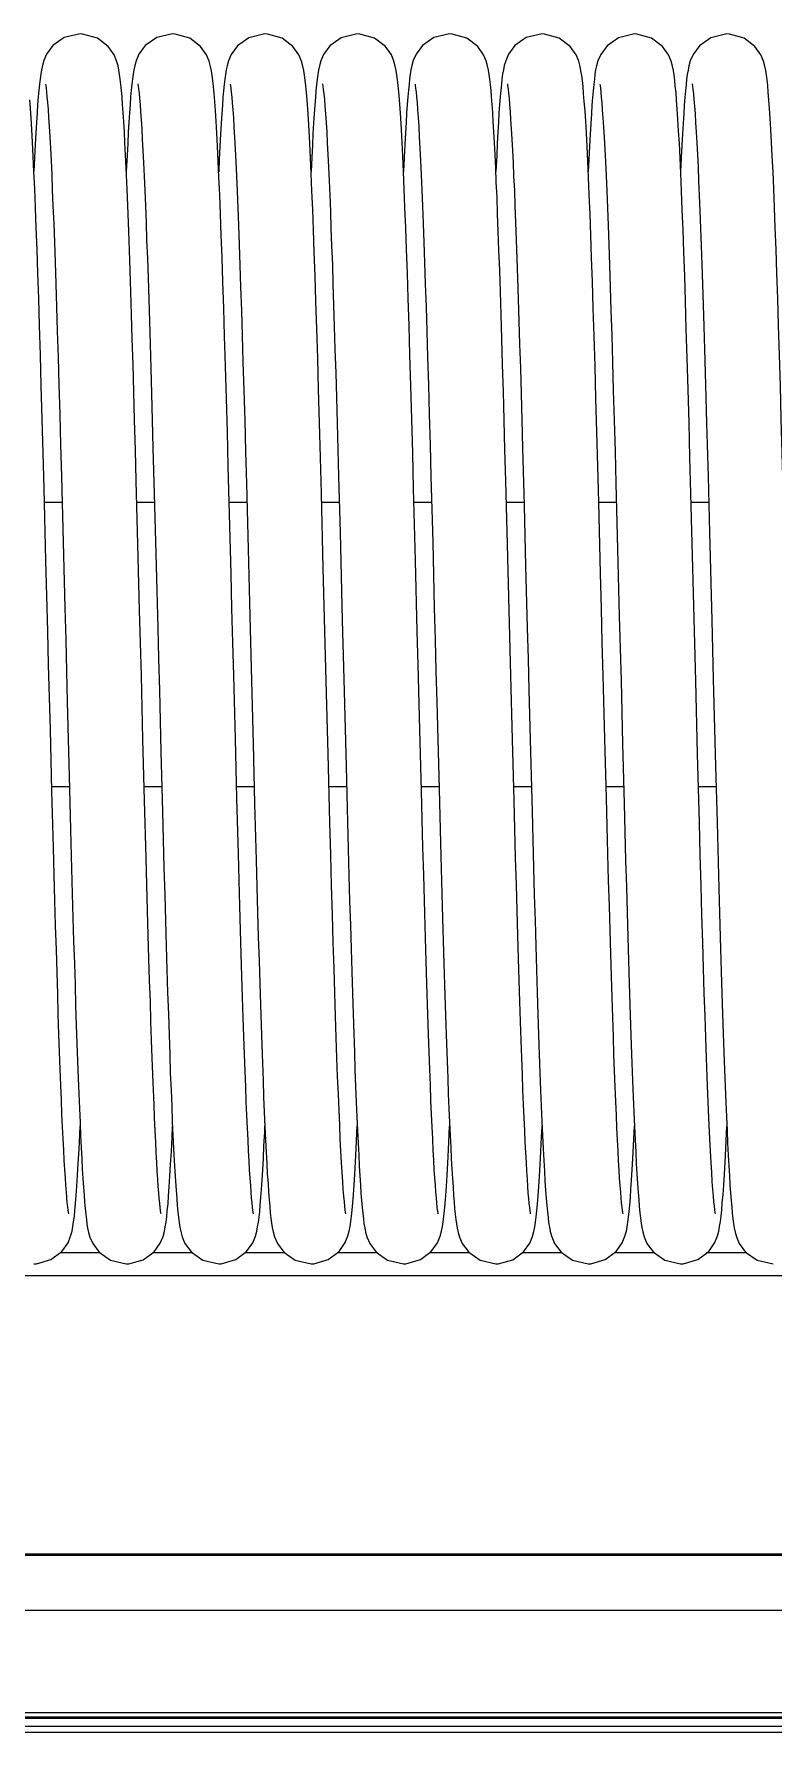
# Model space of a CAD drawing. Header units: millimetres. Extents: x 21899 to 38731, y -5425 to 3612.
# Drawn here: x 31769.5 to 31833.5, y -2806 to -2658.9 of the extents above; entities that cross this region are included whole.
import ezdxf

# ---------------------------------------------------------------- set-up
doc = ezdxf.new("R2010")
doc.units = ezdxf.units.MM

msp = doc.modelspace()

# ---------------------------------------------------------------- linework, layer by layer
at = {"color": 7, "linetype": 'Continuous'}
for p, q in [((31795.75, -2692.61), (31795.88, -2697.24)), ((31827.75, -2692.61), (31827.88, -2697.24)), ((31779.81, -2694.75), (31779.95, -2699.74)), ((31811.81, -2694.75), (31811.95, -2699.74)), ((31770.54, -2704.51), (31770.38, -2698.28)), ((31771.88, -2697.25), (31772.03, -2702.91)), ((31778.51, -2703.14), (31778.36, -2697.61)), ((31787.9, -2697.84), (31788.04, -2703.54)), ((31795.88, -2697.24), (31796.01, -2702.1)), ((31802.54, -2704.51), (31802.38, -2698.28)), ((31803.88, -2697.25), (31804.03, -2702.91)), ((31810.51, -2703.14), (31810.36, -2697.61)), ((31819.9, -2697.84), (31820.04, -2703.54)), ((31827.88, -2697.24), (31828.01, -2702.1)), ((31770.41, -2699.47), (31771.94, -2699.47)), ((31778.41, -2699.47), (31779.94, -2699.47)), ((31779.95, -2699.74), (31780.08, -2704.97)), ((31786.41, -2699.47), (31787.94, -2699.47)), ((31794.41, -2699.47), (31795.94, -2699.47)), ((31802.41, -2699.47), (31803.94, -2699.47)), ((31810.41, -2699.47), (31811.94, -2699.47)), ((31811.95, -2699.74), (31812.08, -2704.97)), ((31818.41, -2699.47), (31819.94, -2699.47)), ((31826.41, -2699.47), (31827.94, -2699.47)), ((31796.01, -2702.1), (31796.2, -2709.67)), ((31828.01, -2702.1), (31828.2, -2709.67)), ((31778.65, -2708.82), (31778.51, -2703.14)), ((31788.04, -2703.54), (31788.19, -2709.3)), ((31810.65, -2708.82), (31810.51, -2703.14)), ((31820.04, -2703.54), (31820.19, -2709.3)), ((31771.06, -2724.45), (31770.92, -2719.18)), ((31779.08, -2725.31), (31778.94, -2720.01)), ((31787.07, -2725.09), (31786.94, -2719.95)), ((31788.48, -2720.38), (31788.61, -2725.57)), ((31803.06, -2724.45), (31802.92, -2719.18)), ((31811.08, -2725.31), (31810.94, -2720.01)), ((31819.07, -2725.09), (31818.94, -2719.95)), ((31820.48, -2720.38), (31820.61, -2725.57)), ((31780.49, -2721.08), (31780.63, -2726.24)), ((31795.13, -2727.21), (31794.97, -2721.26)), ((31812.49, -2721.08), (31812.63, -2726.24)), ((31827.13, -2727.21), (31826.97, -2721.26)), ((31796.53, -2722.33), (31796.65, -2727.18)), ((31828.53, -2722.33), (31828.65, -2727.18)), ((31771.05, -2724.08), (31772.57, -2724.08)), ((31771.19, -2729.38), (31771.06, -2724.45)), ((31772.58, -2724.3), (31772.7, -2728.98)), ((31779.05, -2724.08), (31780.57, -2724.08)), ((31787.05, -2724.08), (31788.57, -2724.08)), ((31795.05, -2724.08), (31796.57, -2724.08)), ((31803.05, -2724.08), (31804.57, -2724.08)), ((31803.19, -2729.38), (31803.06, -2724.45)), ((31804.58, -2724.3), (31804.7, -2728.98)), ((31811.05, -2724.08), (31812.57, -2724.08)), ((31819.05, -2724.08), (31820.57, -2724.08)), ((31827.05, -2724.08), (31828.57, -2724.08)), ((31779.21, -2730.27), (31779.08, -2725.31)), ((31780.63, -2726.24), (31780.76, -2731.14)), ((31787.2, -2729.92), (31787.07, -2725.09)), ((31788.61, -2725.57), (31788.74, -2730.45)), ((31811.21, -2730.27), (31811.08, -2725.31)), ((31812.63, -2726.24), (31812.76, -2731.14)), ((31819.2, -2729.92), (31819.07, -2725.09)), ((31820.61, -2725.57), (31820.74, -2730.45)), ((31796.65, -2727.18), (31796.78, -2731.78)), ((31828.65, -2727.18), (31828.78, -2731.78)), ((31772.7, -2728.98), (31772.82, -2733.37)), ((31804.7, -2728.98), (31804.82, -2733.37)), ((31775.23, -2764.47), (31771.76, -2764.47)), ((31783.23, -2764.47), (31779.76, -2764.47)), ((31791.23, -2764.47), (31787.76, -2764.47)), ((31799.23, -2764.47), (31795.75, -2764.47)), ((31807.23, -2764.47), (31803.76, -2764.47)), ((31815.23, -2764.47), (31811.76, -2764.47)), ((31823.23, -2764.47), (31819.76, -2764.47)), ((31831.23, -2764.47), (31827.75, -2764.47)), ((32609.4, -2766.47), (31393.4, -2766.47)), ((34140.86, -2790.56), (31376.6, -2790.56)), ((34087.08, -2790.56), (31418.08, -2790.56)), ((34100.4, -2795.44), (31383.4, -2795.44)), ((31376.6, -2804.27), (34140.86, -2804.27)), ((31418.08, -2804.27), (34087.08, -2804.27)), ((31300.4, -2804.64), (34182.4, -2804.64)), ((31376.6, -2805.97), (34140.86, -2805.97)), ((31418.08, -2805.97), (34087.08, -2805.97))]:
    msp.add_line(p, q, dxfattribs=at)
at = {"color": 9, "linetype": 'Continuous'}
for p, q in [((34140.86, -2790.69), (31376.6, -2790.69)), ((34087.08, -2790.69), (31418.08, -2790.69)), ((31376.6, -2804.77), (34140.86, -2804.77)), ((31376.6, -2805.47), (34140.86, -2805.47)), ((31418.08, -2804.77), (34087.08, -2804.77)), ((31418.08, -2805.47), (34087.08, -2805.47))]:
    msp.add_line(p, q, dxfattribs=at)
at = {"color": 7, "linetype": 'Continuous'}
for points in [[(31773.5, -2658.91), (31772.13, -2659.23), (31771.15, -2659.91), (31770.59, -2660.66), (31770.35, -2661.22), (31770.23, -2661.64), (31770.15, -2662.01), (31770.09, -2662.39), (31770.03, -2662.8), (31769.98, -2663.26), (31769.93, -2663.78), (31769.88, -2664.36), (31769.82, -2665.01)], [(31777.18, -2665.01), (31777.13, -2664.37), (31777.08, -2663.8), (31777.03, -2663.29), (31776.98, -2662.84), (31776.92, -2662.43), (31776.86, -2662.05), (31776.78, -2661.66), (31776.66, -2661.24), (31776.44, -2660.71), (31775.93, -2659.99), (31774.99, -2659.28), (31773.71, -2658.92), (31773.5, -2658.91)], [(31781.5, -2658.91), (31780.13, -2659.23), (31779.14, -2659.92), (31778.59, -2660.67), (31778.35, -2661.23), (31778.23, -2661.65), (31778.15, -2662.02), (31778.08, -2662.4), (31778.03, -2662.81), (31777.98, -2663.27), (31777.92, -2663.79), (31777.87, -2664.37), (31777.82, -2665.02)], [(31786.41, -2699.46), (31786.33, -2696.38), (31786.25, -2693.38), (31786.17, -2690.47), (31786.09, -2687.69), (31786.01, -2685.08), (31785.94, -2682.65), (31785.86, -2680.38), (31785.79, -2678.28), (31785.72, -2676.33), (31785.66, -2674.52), (31785.59, -2672.85), (31785.52, -2671.32), (31785.46, -2669.92), (31785.4, -2668.64), (31785.34, -2667.5), (31785.28, -2666.47), (31785.22, -2665.56), (31785.16, -2664.76), (31785.1, -2664.07), (31785.05, -2663.47), (31784.99, -2662.95), (31784.94, -2662.51), (31784.87, -2662.11), (31784.8, -2661.72), (31784.68, -2661.28), (31784.45, -2660.73), (31783.93, -2660), (31782.99, -2659.29), (31781.72, -2658.92), (31781.5, -2658.91)], [(31789.5, -2658.91), (31788.11, -2659.24), (31787.13, -2659.93), (31786.58, -2660.68), (31786.34, -2661.24), (31786.22, -2661.66), (31786.14, -2662.03), (31786.08, -2662.42), (31786.03, -2662.83), (31785.97, -2663.3), (31785.92, -2663.83), (31785.87, -2664.42), (31785.82, -2665.09)], [(31793.15, -2664.66), (31793.1, -2663.99), (31793.04, -2663.41), (31792.99, -2662.91), (31792.93, -2662.48), (31792.87, -2662.09), (31792.79, -2661.7), (31792.67, -2661.27), (31792.45, -2660.72), (31791.93, -2659.99), (31790.99, -2659.29), (31789.72, -2658.92), (31789.5, -2658.91)], [(31797.5, -2658.91), (31796.11, -2659.24), (31795.13, -2659.94), (31794.58, -2660.69), (31794.34, -2661.25), (31794.22, -2661.67), (31794.14, -2662.04), (31794.08, -2662.42), (31794.02, -2662.84), (31793.97, -2663.31), (31793.92, -2663.84), (31793.87, -2664.43), (31793.82, -2665.09)], [(31801.15, -2664.61), (31801.09, -2663.96), (31801.04, -2663.39), (31800.99, -2662.9), (31800.93, -2662.47), (31800.87, -2662.08), (31800.79, -2661.69), (31800.67, -2661.27), (31800.45, -2660.73), (31799.94, -2660.01), (31799, -2659.29), (31797.72, -2658.92), (31797.5, -2658.91)], [(31805.5, -2658.91), (31804.13, -2659.23), (31803.15, -2659.91), (31802.59, -2660.66), (31802.35, -2661.22), (31802.23, -2661.64), (31802.15, -2662.01), (31802.09, -2662.39), (31802.03, -2662.8), (31801.98, -2663.26), (31801.93, -2663.78), (31801.88, -2664.36), (31801.82, -2665.01)], [(31809.18, -2665.01), (31809.13, -2664.37), (31809.08, -2663.8), (31809.03, -2663.29), (31808.98, -2662.84), (31808.92, -2662.43), (31808.86, -2662.05), (31808.78, -2661.66), (31808.66, -2661.24), (31808.44, -2660.71), (31807.93, -2659.99), (31806.99, -2659.28), (31805.71, -2658.92), (31805.5, -2658.91)], [(31813.5, -2658.91), (31812.13, -2659.23), (31811.14, -2659.92), (31810.59, -2660.67), (31810.35, -2661.23), (31810.23, -2661.65), (31810.15, -2662.02), (31810.08, -2662.4), (31810.03, -2662.81), (31809.98, -2663.27), (31809.92, -2663.79), (31809.87, -2664.37), (31809.82, -2665.02)], [(31818.41, -2699.46), (31818.33, -2696.38), (31818.25, -2693.38), (31818.17, -2690.47), (31818.09, -2687.69), (31818.01, -2685.08), (31817.94, -2682.65), (31817.86, -2680.38), (31817.79, -2678.28), (31817.72, -2676.33), (31817.66, -2674.52), (31817.59, -2672.85), (31817.52, -2671.32), (31817.46, -2669.92), (31817.4, -2668.64), (31817.34, -2667.5), (31817.28, -2666.47), (31817.22, -2665.56), (31817.16, -2664.76), (31817.1, -2664.07), (31817.05, -2663.47), (31816.99, -2662.95), (31816.94, -2662.51), (31816.87, -2662.11), (31816.8, -2661.72), (31816.68, -2661.28), (31816.45, -2660.73), (31815.93, -2660), (31814.99, -2659.29), (31813.72, -2658.92), (31813.5, -2658.91)], [(31821.5, -2658.91), (31820.11, -2659.24), (31819.13, -2659.93), (31818.58, -2660.68), (31818.34, -2661.24), (31818.22, -2661.66), (31818.14, -2662.03), (31818.08, -2662.42), (31818.03, -2662.83), (31817.97, -2663.3), (31817.92, -2663.83), (31817.87, -2664.42), (31817.82, -2665.09)], [(31825.15, -2664.66), (31825.1, -2663.99), (31825.04, -2663.41), (31824.99, -2662.91), (31824.93, -2662.48), (31824.87, -2662.09), (31824.79, -2661.7), (31824.67, -2661.27), (31824.45, -2660.72), (31823.93, -2659.99), (31822.99, -2659.29), (31821.72, -2658.92), (31821.5, -2658.91)], [(31829.5, -2658.91), (31828.11, -2659.24), (31827.13, -2659.94), (31826.58, -2660.69), (31826.34, -2661.25), (31826.22, -2661.67), (31826.14, -2662.04), (31826.08, -2662.42), (31826.02, -2662.84), (31825.97, -2663.31), (31825.92, -2663.84), (31825.87, -2664.43), (31825.82, -2665.09)], [(31833.15, -2664.61), (31833.09, -2663.96), (31833.04, -2663.39), (31832.99, -2662.9), (31832.93, -2662.47), (31832.87, -2662.08), (31832.79, -2661.69), (31832.67, -2661.27), (31832.45, -2660.73), (31831.94, -2660.01), (31831, -2659.29), (31829.72, -2658.92), (31829.5, -2658.91)], [(31770.38, -2698.28), (31770.3, -2695.22), (31770.22, -2692.25), (31770.14, -2689.4), (31770.06, -2686.7), (31769.98, -2684.17), (31769.91, -2681.82), (31769.84, -2679.62), (31769.77, -2677.58), (31769.7, -2675.69), (31769.63, -2673.94), (31769.57, -2672.33), (31769.5, -2670.85), (31769.44, -2669.5), (31769.38, -2668.29), (31769.32, -2667.19), (31769.26, -2666.22), (31769.2, -2665.36), (31769.15, -2664.61)], [(31770.5, -2663.25), (31770.5, -2663.26), (31770.52, -2663.39), (31770.55, -2663.62), (31770.59, -2663.94), (31770.63, -2664.36), (31770.68, -2664.86), (31770.72, -2665.46), (31770.77, -2666.14), (31770.82, -2666.93), (31770.87, -2667.82), (31770.93, -2668.81), (31770.98, -2669.9), (31771.04, -2671.1), (31771.09, -2672.41), (31771.15, -2673.82), (31771.21, -2675.33), (31771.27, -2676.96), (31771.33, -2678.69), (31771.39, -2680.55), (31771.46, -2682.53), (31771.52, -2684.64), (31771.59, -2686.9), (31771.66, -2689.3), (31771.73, -2691.84), (31771.81, -2694.5), (31771.88, -2697.25)], [(31778.5, -2663.24), (31778.5, -2663.27), (31778.52, -2663.42), (31778.56, -2663.68), (31778.6, -2664.03), (31778.64, -2664.48), (31778.69, -2665.01), (31778.73, -2665.63), (31778.78, -2666.34), (31778.83, -2667.14), (31778.88, -2668.02), (31778.94, -2669), (31778.99, -2670.07), (31779.04, -2671.22), (31779.1, -2672.47), (31779.15, -2673.81), (31779.21, -2675.24), (31779.26, -2676.76), (31779.32, -2678.37), (31779.38, -2680.07), (31779.44, -2681.88), (31779.5, -2683.78), (31779.56, -2685.77), (31779.62, -2687.87), (31779.68, -2690.07), (31779.75, -2692.37), (31779.81, -2694.75)], [(31786.5, -2663.25), (31786.5, -2663.26), (31786.52, -2663.39), (31786.55, -2663.63), (31786.59, -2663.96), (31786.63, -2664.38), (31786.68, -2664.88), (31786.72, -2665.49), (31786.77, -2666.18), (31786.82, -2666.98), (31786.88, -2667.88), (31786.93, -2668.88), (31786.98, -2669.99), (31787.04, -2671.2), (31787.1, -2672.53), (31787.16, -2673.96), (31787.22, -2675.51), (31787.28, -2677.16), (31787.34, -2678.94), (31787.4, -2680.84), (31787.47, -2682.87), (31787.53, -2685.04), (31787.6, -2687.35), (31787.67, -2689.8), (31787.75, -2692.38), (31787.82, -2695.07), (31787.9, -2697.84)], [(31794.5, -2663.24), (31794.5, -2663.27), (31794.53, -2663.43), (31794.56, -2663.71), (31794.61, -2664.1), (31794.65, -2664.58), (31794.7, -2665.16), (31794.75, -2665.82), (31794.8, -2666.58), (31794.85, -2667.42), (31794.9, -2668.34), (31794.95, -2669.35), (31795.01, -2670.45), (31795.06, -2671.64), (31795.11, -2672.91), (31795.17, -2674.27), (31795.22, -2675.72), (31795.28, -2677.25), (31795.34, -2678.87), (31795.39, -2680.58), (31795.45, -2682.38), (31795.51, -2684.26), (31795.57, -2686.22), (31795.63, -2688.27), (31795.69, -2690.4), (31795.75, -2692.61)], [(31802.38, -2698.28), (31802.3, -2695.22), (31802.22, -2692.25), (31802.14, -2689.4), (31802.06, -2686.7), (31801.98, -2684.17), (31801.91, -2681.82), (31801.84, -2679.62), (31801.77, -2677.58), (31801.7, -2675.69), (31801.63, -2673.94), (31801.57, -2672.33), (31801.5, -2670.85), (31801.44, -2669.5), (31801.38, -2668.29), (31801.32, -2667.19), (31801.26, -2666.22), (31801.2, -2665.36), (31801.15, -2664.61)], [(31802.5, -2663.25), (31802.5, -2663.26), (31802.52, -2663.39), (31802.55, -2663.62), (31802.59, -2663.94), (31802.63, -2664.36), (31802.68, -2664.86), (31802.72, -2665.46), (31802.77, -2666.14), (31802.82, -2666.93), (31802.87, -2667.82), (31802.93, -2668.81), (31802.98, -2669.9), (31803.04, -2671.1), (31803.09, -2672.41), (31803.15, -2673.82), (31803.21, -2675.33), (31803.27, -2676.96), (31803.33, -2678.69), (31803.39, -2680.55), (31803.46, -2682.53), (31803.52, -2684.64), (31803.59, -2686.9), (31803.66, -2689.3), (31803.73, -2691.84), (31803.81, -2694.5), (31803.88, -2697.25)], [(31810.5, -2663.24), (31810.5, -2663.27), (31810.52, -2663.42), (31810.56, -2663.68), (31810.6, -2664.03), (31810.64, -2664.48), (31810.69, -2665.01), (31810.73, -2665.63), (31810.78, -2666.34), (31810.83, -2667.14), (31810.88, -2668.02), (31810.94, -2669), (31810.99, -2670.07), (31811.04, -2671.22), (31811.1, -2672.47), (31811.15, -2673.81), (31811.21, -2675.24), (31811.26, -2676.76), (31811.32, -2678.37), (31811.38, -2680.07), (31811.44, -2681.88), (31811.5, -2683.78), (31811.56, -2685.77), (31811.62, -2687.87), (31811.68, -2690.07), (31811.75, -2692.37), (31811.81, -2694.75)], [(31818.5, -2663.25), (31818.5, -2663.26), (31818.52, -2663.39), (31818.55, -2663.63), (31818.59, -2663.96), (31818.63, -2664.38), (31818.68, -2664.88), (31818.72, -2665.49), (31818.77, -2666.18), (31818.82, -2666.98), (31818.88, -2667.88), (31818.93, -2668.88), (31818.98, -2669.99), (31819.04, -2671.2), (31819.1, -2672.53), (31819.16, -2673.96), (31819.22, -2675.51), (31819.28, -2677.16), (31819.34, -2678.94), (31819.4, -2680.84), (31819.47, -2682.87), (31819.53, -2685.04), (31819.6, -2687.35), (31819.67, -2689.8), (31819.75, -2692.38), (31819.82, -2695.07), (31819.9, -2697.84)], [(31826.5, -2663.24), (31826.5, -2663.27), (31826.53, -2663.43), (31826.56, -2663.71), (31826.61, -2664.1), (31826.65, -2664.58), (31826.7, -2665.16), (31826.75, -2665.82), (31826.8, -2666.58), (31826.85, -2667.42), (31826.9, -2668.34), (31826.95, -2669.35), (31827.01, -2670.45), (31827.06, -2671.64), (31827.11, -2672.91), (31827.17, -2674.27), (31827.22, -2675.72), (31827.28, -2677.25), (31827.34, -2678.87), (31827.39, -2680.58), (31827.45, -2682.38), (31827.51, -2684.26), (31827.57, -2686.22), (31827.63, -2688.27), (31827.69, -2690.4), (31827.75, -2692.61)], [(31834.38, -2698.28), (31834.3, -2695.22), (31834.22, -2692.25), (31834.14, -2689.4), (31834.06, -2686.7), (31833.98, -2684.17), (31833.91, -2681.82), (31833.84, -2679.62), (31833.77, -2677.58), (31833.7, -2675.69), (31833.63, -2673.94), (31833.57, -2672.33), (31833.5, -2670.85), (31833.44, -2669.5), (31833.38, -2668.29), (31833.32, -2667.19), (31833.26, -2666.22), (31833.2, -2665.36), (31833.15, -2664.61)], [(31769.82, -2665.01), (31769.77, -2665.75), (31769.72, -2666.57), (31769.67, -2667.49), (31769.61, -2668.5), (31769.56, -2669.63), (31769.5, -2670.83)], [(31778.36, -2697.61), (31778.29, -2694.94), (31778.22, -2692.37), (31778.15, -2689.9), (31778.08, -2687.55), (31778.02, -2685.32), (31777.95, -2683.22), (31777.89, -2681.25), (31777.83, -2679.39), (31777.77, -2677.65), (31777.71, -2676.02), (31777.65, -2674.49), (31777.6, -2673.06), (31777.54, -2671.74), (31777.49, -2670.51), (31777.43, -2669.38), (31777.38, -2668.34), (31777.33, -2667.38), (31777.28, -2666.51), (31777.23, -2665.72), (31777.18, -2665.01)], [(31777.82, -2665.02), (31777.77, -2665.74), (31777.72, -2666.54), (31777.67, -2667.42), (31777.62, -2668.39), (31777.57, -2669.44), (31777.5, -2670.83)], [(31785.82, -2665.09), (31785.77, -2665.84), (31785.72, -2666.68), (31785.66, -2667.61), (31785.61, -2668.64), (31785.55, -2669.77), (31785.5, -2670.84)], [(31794.39, -2698.72), (31794.31, -2695.6), (31794.23, -2692.59), (31794.15, -2689.71), (31794.07, -2686.99), (31793.99, -2684.44), (31793.92, -2682.07), (31793.85, -2679.85), (31793.78, -2677.8), (31793.71, -2675.89), (31793.64, -2674.13), (31793.57, -2672.5), (31793.51, -2671), (31793.45, -2669.64), (31793.39, -2668.4), (31793.33, -2667.29), (31793.27, -2666.3), (31793.21, -2665.43), (31793.15, -2664.66)], [(31793.82, -2665.09), (31793.77, -2665.83), (31793.72, -2666.65), (31793.66, -2667.55), (31793.61, -2668.54), (31793.56, -2669.61), (31793.5, -2670.83)], [(31801.82, -2665.01), (31801.77, -2665.75), (31801.72, -2666.57), (31801.67, -2667.49), (31801.61, -2668.5), (31801.56, -2669.63), (31801.5, -2670.83)], [(31810.36, -2697.61), (31810.29, -2694.94), (31810.22, -2692.37), (31810.15, -2689.9), (31810.08, -2687.55), (31810.02, -2685.32), (31809.95, -2683.22), (31809.89, -2681.25), (31809.83, -2679.39), (31809.77, -2677.65), (31809.71, -2676.02), (31809.65, -2674.49), (31809.6, -2673.06), (31809.54, -2671.74), (31809.49, -2670.51), (31809.43, -2669.38), (31809.38, -2668.34), (31809.33, -2667.38), (31809.28, -2666.51), (31809.23, -2665.72), (31809.18, -2665.01)], [(31809.82, -2665.02), (31809.77, -2665.74), (31809.72, -2666.54), (31809.67, -2667.42), (31809.62, -2668.39), (31809.57, -2669.44), (31809.5, -2670.83)], [(31817.82, -2665.09), (31817.77, -2665.84), (31817.72, -2666.68), (31817.66, -2667.61), (31817.61, -2668.64), (31817.55, -2669.77), (31817.5, -2670.84)], [(31826.39, -2698.72), (31826.31, -2695.6), (31826.23, -2692.59), (31826.15, -2689.71), (31826.07, -2686.99), (31825.99, -2684.44), (31825.92, -2682.07), (31825.85, -2679.85), (31825.78, -2677.8), (31825.71, -2675.89), (31825.64, -2674.13), (31825.57, -2672.5), (31825.51, -2671), (31825.45, -2669.64), (31825.39, -2668.4), (31825.33, -2667.29), (31825.27, -2666.3), (31825.21, -2665.43), (31825.15, -2664.66)], [(31825.82, -2665.09), (31825.77, -2665.83), (31825.72, -2666.65), (31825.66, -2667.55), (31825.61, -2668.54), (31825.56, -2669.61), (31825.5, -2670.83)], [(31786.94, -2719.95), (31786.8, -2714.47), (31786.72, -2711.6), (31786.65, -2708.66), (31786.57, -2705.63), (31786.41, -2699.46)], [(31794.64, -2708.45), (31794.56, -2705.18), (31794.39, -2698.72)], [(31818.94, -2719.95), (31818.8, -2714.47), (31818.72, -2711.6), (31818.65, -2708.66), (31818.57, -2705.63), (31818.41, -2699.46)], [(31826.64, -2708.45), (31826.56, -2705.18), (31826.39, -2698.72)], [(31772.03, -2702.91), (31772.17, -2708.6), (31772.25, -2711.38), (31772.31, -2714.1), (31772.38, -2716.75), (31772.58, -2724.3)], [(31804.03, -2702.91), (31804.17, -2708.6), (31804.25, -2711.38), (31804.31, -2714.1), (31804.38, -2716.75), (31804.58, -2724.3)], [(31770.92, -2719.18), (31770.77, -2713.56), (31770.7, -2710.62), (31770.54, -2704.51)], [(31780.08, -2704.97), (31780.22, -2710.34), (31780.29, -2713.04), (31780.36, -2715.74), (31780.49, -2721.08)], [(31802.92, -2719.18), (31802.77, -2713.56), (31802.7, -2710.62), (31802.54, -2704.51)], [(31812.08, -2704.97), (31812.22, -2710.34), (31812.29, -2713.04), (31812.36, -2715.74), (31812.49, -2721.08)], [(31794.97, -2721.26), (31794.81, -2714.96), (31794.64, -2708.45)], [(31826.97, -2721.26), (31826.81, -2714.96), (31826.64, -2708.45)], [(31778.94, -2720.01), (31778.8, -2714.48), (31778.65, -2708.82)], [(31788.19, -2709.3), (31788.34, -2714.94), (31788.48, -2720.38)], [(31796.2, -2709.67), (31796.33, -2714.78), (31796.53, -2722.33)], [(31810.94, -2720.01), (31810.8, -2714.48), (31810.65, -2708.82)], [(31820.19, -2709.3), (31820.34, -2714.94), (31820.48, -2720.38)], [(31828.2, -2709.67), (31828.33, -2714.78), (31828.53, -2722.33)], [(31796.51, -2761.09), (31796.49, -2760.97), (31796.46, -2760.75), (31796.42, -2760.44), (31796.38, -2760.04), (31796.34, -2759.55), (31796.29, -2758.97), (31796.24, -2758.29), (31796.19, -2757.51), (31796.14, -2756.64), (31796.09, -2755.66), (31796.03, -2754.59), (31795.98, -2753.4), (31795.92, -2752.11), (31795.86, -2750.72), (31795.8, -2749.21), (31795.74, -2747.58), (31795.68, -2745.83), (31795.62, -2743.97), (31795.55, -2741.97), (31795.49, -2739.85), (31795.42, -2737.59), (31795.35, -2735.2), (31795.28, -2732.67), (31795.2, -2730), (31795.13, -2727.21)], [(31828.51, -2761.09), (31828.49, -2760.97), (31828.46, -2760.75), (31828.42, -2760.44), (31828.38, -2760.04), (31828.34, -2759.55), (31828.29, -2758.97), (31828.24, -2758.29), (31828.19, -2757.51), (31828.14, -2756.64), (31828.09, -2755.66), (31828.03, -2754.59), (31827.98, -2753.4), (31827.92, -2752.11), (31827.86, -2750.72), (31827.8, -2749.21), (31827.74, -2747.58), (31827.68, -2745.83), (31827.62, -2743.97), (31827.55, -2741.97), (31827.49, -2739.85), (31827.42, -2737.59), (31827.35, -2735.2), (31827.28, -2732.67), (31827.2, -2730), (31827.13, -2727.21)], [(31772.51, -2761.09), (31772.49, -2760.97), (31772.46, -2760.77), (31772.43, -2760.49), (31772.39, -2760.13), (31772.35, -2759.7), (31772.31, -2759.19), (31772.26, -2758.62), (31772.22, -2757.97), (31772.17, -2757.24), (31772.13, -2756.44), (31772.08, -2755.57), (31772.03, -2754.61), (31771.98, -2753.57), (31771.93, -2752.45), (31771.88, -2751.25), (31771.83, -2749.96), (31771.78, -2748.57), (31771.72, -2747.09), (31771.67, -2745.52), (31771.61, -2743.84), (31771.56, -2742.07), (31771.5, -2740.19), (31771.44, -2738.21), (31771.38, -2736.14), (31771.31, -2733.97), (31771.25, -2731.72), (31771.19, -2729.38)], [(31780.51, -2761.09), (31780.49, -2760.99), (31780.46, -2760.8), (31780.43, -2760.53), (31780.39, -2760.18), (31780.35, -2759.77), (31780.31, -2759.28), (31780.27, -2758.73), (31780.23, -2758.1), (31780.18, -2757.41), (31780.14, -2756.64), (31780.09, -2755.79), (31780.05, -2754.87), (31780, -2753.87), (31779.95, -2752.78), (31779.9, -2751.62), (31779.85, -2750.36), (31779.8, -2749.02), (31779.74, -2747.58), (31779.69, -2746.05), (31779.63, -2744.43), (31779.58, -2742.71), (31779.52, -2740.89), (31779.46, -2738.97), (31779.4, -2736.95), (31779.34, -2734.83), (31779.28, -2732.6), (31779.21, -2730.27)], [(31788.51, -2761.09), (31788.49, -2760.98), (31788.46, -2760.78), (31788.43, -2760.5), (31788.39, -2760.14), (31788.35, -2759.72), (31788.31, -2759.22), (31788.27, -2758.64), (31788.22, -2758), (31788.18, -2757.29), (31788.13, -2756.5), (31788.08, -2755.63), (31788.04, -2754.69), (31787.99, -2753.66), (31787.94, -2752.56), (31787.89, -2751.37), (31787.84, -2750.1), (31787.78, -2748.74), (31787.73, -2747.28), (31787.68, -2745.74), (31787.62, -2744.1), (31787.57, -2742.36), (31787.51, -2740.52), (31787.45, -2738.58), (31787.39, -2736.55), (31787.33, -2734.43), (31787.26, -2732.22), (31787.2, -2729.92)], [(31788.74, -2730.45), (31788.81, -2732.76), (31788.87, -2734.99), (31788.93, -2737.12), (31788.99, -2739.17), (31789.05, -2741.12), (31789.11, -2742.99), (31789.17, -2744.76), (31789.23, -2746.45), (31789.28, -2748.04), (31789.34, -2749.54), (31789.39, -2750.96), (31789.45, -2752.29), (31789.5, -2753.53), (31789.56, -2754.68), (31789.61, -2755.75), (31789.66, -2756.73), (31789.71, -2757.63), (31789.77, -2758.45), (31789.82, -2759.2)], [(31804.51, -2761.09), (31804.49, -2760.97), (31804.46, -2760.77), (31804.43, -2760.49), (31804.39, -2760.13), (31804.35, -2759.7), (31804.31, -2759.19), (31804.26, -2758.62), (31804.22, -2757.97), (31804.17, -2757.24), (31804.13, -2756.44), (31804.08, -2755.57), (31804.03, -2754.61), (31803.98, -2753.57), (31803.93, -2752.45), (31803.88, -2751.25), (31803.83, -2749.96), (31803.78, -2748.57), (31803.72, -2747.09), (31803.67, -2745.52), (31803.61, -2743.84), (31803.56, -2742.07), (31803.5, -2740.19), (31803.44, -2738.21), (31803.38, -2736.14), (31803.31, -2733.97), (31803.25, -2731.72), (31803.19, -2729.38)], [(31812.51, -2761.09), (31812.49, -2760.99), (31812.46, -2760.8), (31812.43, -2760.53), (31812.39, -2760.18), (31812.35, -2759.77), (31812.31, -2759.28), (31812.27, -2758.73), (31812.23, -2758.1), (31812.18, -2757.41), (31812.14, -2756.64), (31812.09, -2755.79), (31812.05, -2754.87), (31812, -2753.87), (31811.95, -2752.78), (31811.9, -2751.62), (31811.85, -2750.36), (31811.8, -2749.02), (31811.74, -2747.58), (31811.69, -2746.05), (31811.63, -2744.43), (31811.58, -2742.71), (31811.52, -2740.89), (31811.46, -2738.97), (31811.4, -2736.95), (31811.34, -2734.83), (31811.28, -2732.6), (31811.21, -2730.27)], [(31820.51, -2761.09), (31820.49, -2760.98), (31820.46, -2760.78), (31820.43, -2760.5), (31820.39, -2760.14), (31820.35, -2759.72), (31820.31, -2759.22), (31820.27, -2758.64), (31820.22, -2758), (31820.18, -2757.29), (31820.13, -2756.5), (31820.08, -2755.63), (31820.04, -2754.69), (31819.99, -2753.66), (31819.94, -2752.56), (31819.89, -2751.37), (31819.84, -2750.1), (31819.78, -2748.74), (31819.73, -2747.28), (31819.68, -2745.74), (31819.62, -2744.1), (31819.57, -2742.36), (31819.51, -2740.52), (31819.45, -2738.58), (31819.39, -2736.55), (31819.33, -2734.43), (31819.26, -2732.22), (31819.2, -2729.92)], [(31820.74, -2730.45), (31820.81, -2732.76), (31820.87, -2734.99), (31820.93, -2737.12), (31820.99, -2739.17), (31821.05, -2741.12), (31821.11, -2742.99), (31821.17, -2744.76), (31821.23, -2746.45), (31821.28, -2748.04), (31821.34, -2749.54), (31821.39, -2750.96), (31821.45, -2752.29), (31821.5, -2753.53), (31821.56, -2754.68), (31821.61, -2755.75), (31821.66, -2756.73), (31821.71, -2757.63), (31821.77, -2758.45), (31821.82, -2759.2)], [(31780.76, -2731.14), (31780.83, -2733.47), (31780.89, -2735.72), (31780.95, -2737.88), (31781.02, -2739.95), (31781.08, -2741.92), (31781.14, -2743.8), (31781.2, -2745.59), (31781.26, -2747.28), (31781.31, -2748.88), (31781.37, -2750.38), (31781.43, -2751.78), (31781.48, -2753.09), (31781.54, -2754.31), (31781.59, -2755.43), (31781.65, -2756.47), (31781.7, -2757.41), (31781.75, -2758.27), (31781.81, -2759.05), (31781.86, -2759.75)], [(31796.78, -2731.78), (31796.84, -2733.98), (31796.9, -2736.1), (31796.96, -2738.14), (31797.02, -2740.1), (31797.08, -2741.97), (31797.14, -2743.76), (31797.19, -2745.47), (31797.25, -2747.09), (31797.3, -2748.62), (31797.36, -2750.06), (31797.41, -2751.42), (31797.47, -2752.69), (31797.52, -2753.87), (31797.57, -2754.98), (31797.62, -2756), (31797.67, -2756.94), (31797.72, -2757.8), (31797.77, -2758.59), (31797.82, -2759.3)], [(31812.76, -2731.14), (31812.83, -2733.47), (31812.89, -2735.72), (31812.95, -2737.88), (31813.02, -2739.95), (31813.08, -2741.92), (31813.14, -2743.8), (31813.2, -2745.59), (31813.26, -2747.28), (31813.31, -2748.88), (31813.37, -2750.38), (31813.43, -2751.78), (31813.48, -2753.09), (31813.54, -2754.31), (31813.59, -2755.43), (31813.65, -2756.47), (31813.7, -2757.41), (31813.75, -2758.27), (31813.81, -2759.05), (31813.86, -2759.75)], [(31828.78, -2731.78), (31828.84, -2733.98), (31828.9, -2736.1), (31828.96, -2738.14), (31829.02, -2740.1), (31829.08, -2741.97), (31829.14, -2743.76), (31829.19, -2745.47), (31829.25, -2747.09), (31829.3, -2748.62), (31829.36, -2750.06), (31829.41, -2751.42), (31829.47, -2752.69), (31829.52, -2753.87), (31829.57, -2754.98), (31829.62, -2756), (31829.67, -2756.94), (31829.72, -2757.8), (31829.77, -2758.59), (31829.82, -2759.3)], [(31772.82, -2733.37), (31772.88, -2735.46), (31772.94, -2737.48), (31773, -2739.41), (31773.06, -2741.27), (31773.11, -2743.05), (31773.17, -2744.74), (31773.22, -2746.35), (31773.28, -2747.88), (31773.33, -2749.33), (31773.38, -2750.69), (31773.44, -2751.98), (31773.49, -2753.18), (31773.54, -2754.3), (31773.59, -2755.35), (31773.64, -2756.31), (31773.69, -2757.21), (31773.74, -2758.03), (31773.79, -2758.78), (31773.84, -2759.46), (31773.88, -2760.07), (31773.93, -2760.63), (31773.98, -2761.12), (31774.04, -2761.57), (31774.09, -2761.97), (31774.15, -2762.34), (31774.23, -2762.7), (31774.35, -2763.11), (31774.59, -2763.67), (31775.15, -2764.41), (31776.13, -2765.1), (31777.5, -2765.41)], [(31804.82, -2733.37), (31804.88, -2735.46), (31804.94, -2737.48), (31805, -2739.41), (31805.06, -2741.27), (31805.11, -2743.05), (31805.17, -2744.74), (31805.22, -2746.35), (31805.28, -2747.88), (31805.33, -2749.33), (31805.38, -2750.69), (31805.44, -2751.98), (31805.49, -2753.18), (31805.54, -2754.3), (31805.59, -2755.35), (31805.64, -2756.31), (31805.69, -2757.21), (31805.74, -2758.03), (31805.79, -2758.78), (31805.84, -2759.46), (31805.88, -2760.07), (31805.93, -2760.63), (31805.98, -2761.12), (31806.04, -2761.57), (31806.09, -2761.97), (31806.15, -2762.34), (31806.23, -2762.7), (31806.35, -2763.11), (31806.59, -2763.67), (31807.15, -2764.41), (31808.13, -2765.1), (31809.5, -2765.41)], [(31773.17, -2759.5), (31773.22, -2758.69), (31773.28, -2757.77), (31773.34, -2756.71), (31773.41, -2755.53), (31773.47, -2754.21), (31773.5, -2753.49)], [(31781.16, -2759.54), (31781.22, -2758.74), (31781.28, -2757.84), (31781.34, -2756.83), (31781.4, -2755.69), (31781.46, -2754.42), (31781.5, -2753.49)], [(31789.15, -2759.69), (31789.2, -2758.97), (31789.26, -2758.17), (31789.31, -2757.28), (31789.37, -2756.29), (31789.42, -2755.2), (31789.48, -2754.02), (31789.5, -2753.49)], [(31797.17, -2759.42), (31797.23, -2758.6), (31797.29, -2757.66), (31797.35, -2756.61), (31797.41, -2755.42), (31797.47, -2754.1), (31797.5, -2753.49)], [(31805.17, -2759.5), (31805.22, -2758.69), (31805.28, -2757.77), (31805.34, -2756.71), (31805.41, -2755.53), (31805.47, -2754.21), (31805.5, -2753.49)], [(31813.16, -2759.54), (31813.22, -2758.74), (31813.28, -2757.84), (31813.34, -2756.83), (31813.4, -2755.69), (31813.46, -2754.42), (31813.5, -2753.49)], [(31821.15, -2759.69), (31821.2, -2758.97), (31821.26, -2758.17), (31821.31, -2757.28), (31821.37, -2756.29), (31821.42, -2755.2), (31821.48, -2754.02), (31821.5, -2753.49)], [(31829.17, -2759.42), (31829.23, -2758.6), (31829.29, -2757.66), (31829.35, -2756.61), (31829.41, -2755.42), (31829.47, -2754.1), (31829.5, -2753.49)], [(31769.5, -2765.41), (31769.71, -2765.41), (31770.97, -2765.05), (31771.91, -2764.36), (31772.45, -2763.6), (31772.68, -2763.03), (31772.8, -2762.6), (31772.88, -2762.2), (31772.94, -2761.79), (31773, -2761.33), (31773.05, -2760.81), (31773.11, -2760.2), (31773.17, -2759.5)], [(31777.5, -2765.41), (31777.71, -2765.41), (31778.96, -2765.06), (31779.9, -2764.37), (31780.44, -2763.62), (31780.68, -2763.04), (31780.8, -2762.61), (31780.87, -2762.22), (31780.94, -2761.81), (31781, -2761.35), (31781.05, -2760.83), (31781.11, -2760.23), (31781.16, -2759.54)], [(31781.86, -2759.75), (31781.91, -2760.37), (31781.96, -2760.92), (31782.02, -2761.41), (31782.07, -2761.85), (31782.14, -2762.24), (31782.21, -2762.63), (31782.34, -2763.07), (31782.58, -2763.65), (31783.15, -2764.41), (31784.13, -2765.1), (31785.5, -2765.41)], [(31785.5, -2765.41), (31785.72, -2765.41), (31786.97, -2765.05), (31787.91, -2764.35), (31788.45, -2763.6), (31788.68, -2763.03), (31788.8, -2762.6), (31788.87, -2762.22), (31788.94, -2761.82), (31788.99, -2761.38), (31789.05, -2760.89), (31789.1, -2760.33), (31789.15, -2759.69)], [(31789.82, -2759.2), (31789.87, -2759.86), (31789.92, -2760.46), (31789.97, -2761), (31790.02, -2761.47), (31790.08, -2761.89), (31790.14, -2762.27), (31790.22, -2762.65), (31790.34, -2763.08), (31790.58, -2763.65), (31791.14, -2764.41), (31792.13, -2765.1), (31793.5, -2765.41)], [(31793.5, -2765.41), (31793.73, -2765.41), (31794.99, -2765.04), (31795.93, -2764.34), (31796.46, -2763.58), (31796.69, -2763.01), (31796.8, -2762.58), (31796.88, -2762.18), (31796.94, -2761.76), (31797, -2761.3), (31797.06, -2760.76), (31797.11, -2760.14), (31797.17, -2759.42)], [(31797.82, -2759.3), (31797.87, -2759.95), (31797.92, -2760.53), (31797.97, -2761.04), (31798.03, -2761.51), (31798.08, -2761.92), (31798.14, -2762.29), (31798.22, -2762.67), (31798.34, -2763.09), (31798.58, -2763.65), (31799.13, -2764.4), (31800.12, -2765.09), (31801.5, -2765.41)], [(31801.5, -2765.41), (31801.71, -2765.41), (31802.97, -2765.05), (31803.91, -2764.36), (31804.45, -2763.6), (31804.68, -2763.03), (31804.8, -2762.6), (31804.88, -2762.2), (31804.94, -2761.79), (31805, -2761.33), (31805.05, -2760.81), (31805.11, -2760.2), (31805.17, -2759.5)], [(31809.5, -2765.41), (31809.71, -2765.41), (31810.96, -2765.06), (31811.9, -2764.37), (31812.44, -2763.62), (31812.68, -2763.04), (31812.8, -2762.61), (31812.87, -2762.22), (31812.94, -2761.81), (31813, -2761.35), (31813.05, -2760.83), (31813.11, -2760.23), (31813.16, -2759.54)], [(31813.86, -2759.75), (31813.91, -2760.37), (31813.96, -2760.92), (31814.02, -2761.41), (31814.07, -2761.85), (31814.14, -2762.24), (31814.21, -2762.63), (31814.34, -2763.07), (31814.58, -2763.65), (31815.15, -2764.41), (31816.13, -2765.1), (31817.5, -2765.41)], [(31817.5, -2765.41), (31817.72, -2765.41), (31818.97, -2765.05), (31819.91, -2764.35), (31820.45, -2763.6), (31820.68, -2763.03), (31820.8, -2762.6), (31820.87, -2762.22), (31820.94, -2761.82), (31820.99, -2761.38), (31821.05, -2760.89), (31821.1, -2760.33), (31821.15, -2759.69)], [(31821.82, -2759.2), (31821.87, -2759.86), (31821.92, -2760.46), (31821.97, -2761), (31822.02, -2761.47), (31822.08, -2761.89), (31822.14, -2762.27), (31822.22, -2762.65), (31822.34, -2763.08), (31822.58, -2763.65), (31823.14, -2764.41), (31824.13, -2765.1), (31825.5, -2765.41)], [(31825.5, -2765.41), (31825.73, -2765.41), (31826.99, -2765.04), (31827.93, -2764.34), (31828.46, -2763.58), (31828.69, -2763.01), (31828.8, -2762.58), (31828.88, -2762.18), (31828.94, -2761.76), (31829, -2761.3), (31829.06, -2760.76), (31829.11, -2760.14), (31829.17, -2759.42)], [(31829.82, -2759.3), (31829.87, -2759.95), (31829.92, -2760.53), (31829.97, -2761.04), (31830.03, -2761.51), (31830.08, -2761.92), (31830.14, -2762.29), (31830.22, -2762.67), (31830.34, -2763.09), (31830.58, -2763.65), (31831.13, -2764.4), (31832.12, -2765.09), (31833.5, -2765.41)]]:
    msp.add_lwpolyline(points, dxfattribs=at)

doc.saveas('drawing.dxf')
